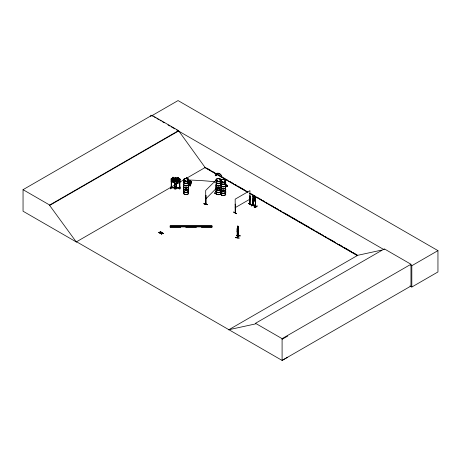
<?xml version="1.0" encoding="UTF-8"?>
<svg xmlns="http://www.w3.org/2000/svg" width="461" height="461" viewBox="0 0 461 461"><rect width="100%" height="100%" fill="white"/><g stroke="black" fill="none" stroke-linecap="round" stroke-linejoin="round"><path stroke-width="0.69" d="M190.214 185.218L190.399 182.458A0.87 0.703 12.2 0 0 190.22 181.323L190.214 181.357A0.87 0.703 12.2 0 1 190.393 182.487L190.399 182.458M237.161 231.462L237.306 232.298L238.193 229.348M238.147 229.342L238.049 230.609M238.354 235.738C238.539 234.326 236.695 239.253 237.306 237.294M238.325 227.181L238.078 235.859M239.144 238.147L235.317 237.657M235.358 237.421L239.144 237.991M214.838 181.801L214.722 181.375L214.578 182.308M171.181 179.162L171.532 179.179L171.561 187.788L171.152 187.368M173.993 182.614L171.584 182.504L171.187 181.444L171.233 178.62L172.512 178.332C171.29 176.356 175.618 177.687 172.512 177.312M171.117 186.567L170.737 188.843L171.319 186.601M175.024 178.828L173.751 178.367M174.604 187.656L175.03 187.575L174.944 187.996L171.169 187.788L171.198 187.373M174.852 189.062L175.226 186.636L174.852 188.883M176.54 178.54L176.131 178.92L177.41 178.614L177.41 177.537L178.695 177.606L178.643 178.712L179.283 179.099L179.283 181.058L178.643 181.865L177.45 181.795M175.434 186.814L175.071 189.073L175.22 186.636M175.895 189.143L176.258 186.717L175.883 188.964M176.137 187.973L176.505 188.082L176.165 187.961M176.165 187.65C178.793 187.84 180.896 188.278 179.634 187.846M178.689 177.635L177.41 177.566M178.695 178.655L179.974 179.099L179.974 181.916L179.531 182.959L176.523 182.798M179.588 179.64L179.94 179.657L179.588 179.64L179.577 188.244M179.882 188.284L179.974 179.099M179.536 188.244L179.98 188.186M179.796 189.356L180.159 186.924M189.621 185.126L189.748 184.792M189.846 184.826L189.828 185.138L189.771 184.792M177.45 180.96L178.643 181.023L178.643 179.064L177.45 179.001C177.692 182.066 177.767 184.077 174.01 182.804L173.624 178.897L174.028 178.545L177.007 178.718L177.456 179.116M174.028 178.568L173.618 178.92M237.19 231.497L237.161 228.668L237.859 225.827L237.847 226.939L238.181 226.576L237.311 228.057M207.427 204.724C196.743 201.647 214.688 206.551 203.929 203.745M186.751 178.805L188.048 178.903L187.961 179.312M189.177 182.366L189.171 182.4A0.87 0.703 12.2 0 1 189.35 181.294L189.356 181.259A0.87 0.703 12.2 0 0 189.177 182.366L189.35 185.155M189.557 183.011L189.091 185.679M189.661 182.931L189.01 185.72L190.468 185.818L191.35 181.761L189.955 181.507M189.765 183.628L189.16 185.731L189.765 183.023M189.667 183.703L189.229 185.731M189.534 185.553L189.534 184.93L189.932 184.959L189.932 185.581M189.799 185.051L189.684 185.161M189.926 184.994L189.529 184.965M191.01 181.692L190.191 185.8M190.456 185.823L191.246 181.709M185.022 180.712L184.544 180.637L184.959 180.966M185.097 180.666L184.826 180.908M187.287 179.196L187.696 179.162L187.316 179.26M216.924 180.862C217.949 181.588 217.01 179.917 216.912 181.012M216.952 180.718L217.246 180.896M217.177 181.023L217.24 180.729M217.246 180.971L217.425 180.677M220.099 179.341L219.885 179.335M221.672 181.813L221.937 181.582M222 181.824L222.058 181.473M222.19 181.49L222.254 181.709M224.761 180.026L224.761 180.159M224.916 180.067L224.593 180.17M233.779 212.089L236.579 213.535M233.796 211.945L233.646 212.21L236.447 213.771M255.578 200.558L255.279 201.474L253.129 200.235L252.853 199.025M159.95 233.012L160.232 232.321L161.413 232.171L160.232 232.5L159.95 233.191L159.731 232.886L159.95 233.191M161.748 234.228L162.03 233.358L163.211 233.381L162.03 233.537L161.523 234.102L162.07 232.724M161.413 232.344L160.272 232.35L160.278 231.514L159.731 233.064M161.523 234.102L162.07 232.551M160.272 232.35L160.497 231.641M162.295 232.678L162.07 233.387L163.211 233.381M225.7 186.256L225.677 184.924M178.021 179.825L179.127 179.052L178.315 180.216L179.162 181.507L178.061 180.424L177.26 181.421M179.502 182.896L179.928 181.905M176.984 182.936L177.416 181.922L177.416 179.127M237.548 226.605L237.749 226.172L237.548 226.956M237.427 229.123L237.346 237.87L238.337 235.715M235.312 237.692L235.369 237.392M236.389 235.323L240.221 235.848L236.43 235.248M238.199 235.686L237.438 237.403M252.928 204.972L253.014 204.989M254.685 196.939L255.596 197.832L255.619 206.931L252.824 205.352L253.239 205.139M171.285 186.572L170.743 188.826M205.687 203.814L205.681 204.177L206.015 203.774M206.009 204.05L205.877 195.452L205.796 204.217L206.027 204.01L205.687 204.125L205.698 190.445L216.146 179.997L216.146 193.92M216.267 193.747L215.95 193.908L216.117 193.39M215.99 193.487L214.521 192.975L216.088 193.718A2.438 1.406 0 0 0 218.474 194.721A2.438 1.406 0 0 0 220.831 193.678M235.45 212.705L235.139 212.867L235.45 212.4M235.329 212.924L235.519 204.252L235.173 204.344L235.519 204.252M250.064 204.102L249.764 204.557L249.943 195.816L250.041 204.43L249.666 204.505L249.839 204.223M185.097 180.885L184.769 180.516L184.579 180.85M187.713 179.196L187.448 179.271M219.811 179.266L220.018 179.173M174.039 181.231L173.117 180.136L172.426 181.11L171.993 181.052L172.846 179.888L172.045 178.649L173.1 179.663L173.993 178.73M225.688 183.841C226.484 184.383 226.628 186.699 225.7 186.964M227.308 185.259L227.29 186.33L227.308 185.259L226.069 185.017L225.677 184.4M174.16 178.868L173.376 179.923L174.195 181.104M237.352 237.841L237.524 227.596M225.677 186.428L226.069 185.996L227.308 186.307M190.128 183.317L190.526 183.184L190.128 183.069M205.877 195.452L205.992 195.487M215.973 185.357L216.267 185.218L215.973 185.357L215.973 193.891M214.624 193.026L216.128 193.603M205.698 198.973L216.146 188.526M235.502 212.803L235.421 204.194M249.712 204.459L249.943 190.629L235.173 199.158L235.243 212.942L235.519 212.78M174.61 187.875L174.696 187.546L171.538 187.379M187.696 179.029L188.048 178.903M190.018 185.783L190.387 185.766M190.272 185.8L190.376 185.351M184.544 180.816L184.867 180.562M187.316 179.133L187.604 179.093M185.034 180.931L184.769 180.643M253.175 195.988L252.847 196.219L253.827 196.398L253.827 195.349M190.468 183.322L190.272 183.057M249.81 204.54L250.041 195.867M252.956 196.772L253.204 196.916M255.544 206.903L255.434 198.184L255.711 206.874L252.928 205.283M255.682 198.328L255.336 198.242M248.629 203.56L251.568 205.059L248.779 203.468M253.014 205.301L252.887 196.196M255.308 206.534L255.59 206.914M255.452 206.712L255.434 201.031M257.042 205.917C257.29 207.496 250.473 208.942 257.059 205.946M254.288 207.709L257.18 206.153M76.595 241.777L76.296 241.956L23.05 211.213L23.05 189.673L151.923 115.267L178.528 130.624L205.133 167.527L248.03 192.295M151.923 115.267L151.923 115.665L178.055 100.579L437.95 250.628L437.95 271.95L411.817 287.036L409.95 285.953M23.05 189.673L49.655 205.03L178.528 130.624M287.733 357.206L282.092 360.421L76.561 241.76L76.255 241.933L49.655 205.427L178.528 131.022M76.255 241.933L178.424 182.948M179.663 182.228L184.014 179.721M185.875 178.643L205.433 167.355M255.797 196.426L253.763 195.314L254.674 195.839L254.703 196.87M235.173 207.686L249.943 199.158M255.596 197.832L255.29 197.21L253.158 196.046M228.587 329.88L357.765 255.296L381.564 250.121M228.887 329.701L255.492 323.916L255.492 323.299L384.365 248.894L410.97 264.251L410.97 286.016L282.092 360.421L282.092 338.656L410.97 264.251M384.365 249.51L384.065 249.689L176.672 129.95M410.584 265L411.817 265.715L437.95 250.628M171.181 187.69L175.001 187.898M175.03 187.667L171.21 187.471M175.03 187.979L175.001 182.919M176.125 187.667L176.108 188.076L179.934 188.18M282.092 339.279L287.733 336.063M186.377 177.502L186.152 178.591A0.87 0.703 12.2 0 0 185.979 178.661M172.512 178.361L171.872 178.672L171.872 180.631L172.512 181.507L173.705 181.571M176.811 178.966L177.45 178.649L177.456 177.577M174.944 178.632L174.304 178.949L174.304 180.908L174.944 181.784L176.137 181.853L176.776 181.046L176.776 179.087L176.137 178.701L176.177 177.623L174.898 177.571L174.938 178.661L174.045 178.609M187.448 179.133L187.685 179.133M187.713 179.041L188.151 179.058L186.751 178.88M191.332 181.767L190.122 185.743M186.365 177.537L186.959 177.704L187.016 178.655A0.87 0.703 12.2 0 1 187.425 179.087L187.379 179.081M189.678 180.176L189.35 181.294M253.792 196.415L253.337 196.501L253.337 198.46L253.792 199.561L254.639 200.051L255.094 199.475L255.094 197.515L254.639 196.905M160.272 232.171L161.413 232.171M158.797 232.35L159.01 232.471C161.488 232.332 158.232 231.935 159.01 232.649L159.955 232.338L158.797 232.528M163.211 233.208L162.07 233.208L162.03 233.537M160.595 233.387L161.794 233.231M160.595 233.566L161.753 233.554M248.652 203.514L251.441 205.105M176.419 187.777L176.067 187.748M252.956 205.301L252.956 198.904M255.619 206.62L253.141 205.295L255.406 206.476M237.807 226.927L237.974 228.881L237.496 230.748L237.329 230.264M170.184 226.023L211.968 226.023M170.184 226.633L211.968 226.633M170.184 226.898L211.968 226.898M176.557 178.603L179.502 178.735L179.969 179.122M176.517 187.777L179.888 187.961M174.938 177.612L176.131 177.675M176.131 178.73L176.984 178.776M237.15 228.673L237.19 237.853M240.169 235.911L236.378 235.381M176.436 187.984L176.517 187.69M176.119 188.065L176.125 183.005M174.673 187.967L174.65 182.902M171.181 187.777L171.192 178.603L171.619 178.286L174.558 178.47L174.984 178.845M189.782 180.199L190.157 180.407M222.265 181.553L221.632 181.761M203.941 203.716L207.415 204.759M255.532 206.603L255.336 206.47M225.654 184.481L225.688 184.838A2.478 1.429 0 0 1 223.297 186.653A2.478 1.429 0 0 1 220.9 184.849M151.923 115.665L153.161 116.379M154.4 117.094L155.639 117.809M156.873 118.523L158.728 119.595M159.967 120.309L161.206 121.024M162.445 121.739L164.3 122.81M168.011 124.954L169.867 126.026M171.106 126.74L174.817 128.878M206.678 168.069L211.029 170.582M212.273 171.302L214.14 172.379M215.379 173.094L216.624 173.814M217.869 174.529L219.736 175.606M223.464 177.762L225.331 178.839M226.576 179.56L227.815 180.274M229.682 181.352L230.926 182.072M232.171 182.787L233.41 183.507M235.277 184.584L236.522 185.299M237.767 186.019L244.607 189.967M246.468 191.044L247.713 191.764M251.441 193.914L253.308 194.991M257.036 197.147L258.903 198.224M260.148 198.939L261.393 199.659M262.637 200.379L264.499 201.451M265.743 202.172L266.988 202.892M268.849 203.964L270.094 204.684M271.339 205.404L273.206 206.482M274.451 207.196L275.69 207.917M276.934 208.631L278.801 209.709M280.046 210.429L281.285 211.144M283.152 212.221L284.397 212.942M285.641 213.656L289.992 216.169M291.237 216.889L298.077 220.836M299.316 221.557L303.672 224.069M304.911 224.784L309.268 227.302M310.507 228.016L312.374 229.094M313.618 229.814L314.863 230.529M316.108 231.249L317.969 232.327M319.214 233.041L320.458 233.762M322.32 234.839L323.564 235.554M324.809 236.274L326.054 236.989M327.921 238.066L329.16 238.786M330.404 239.501L334.755 242.019M339.112 244.532L342.84 246.681M344.085 247.401L351.547 251.706M352.786 252.426L357.142 254.939M249.897 193.372L357.459 255.475M204.724 167.47L215.955 173.953M217.2 174.673L220.946 176.834M222.19 177.554L247.142 191.96M249.637 193.401L357.552 255.705M253.792 196.766L254.639 197.256M253.792 198.726L254.639 199.215M160.497 231.82L160.278 231.514M255.492 323.299L282.092 338.656M253.239 205.45L253.204 199.048M252.876 205.381L252.83 205.03M189.183 185.725L189.079 185.259L190.462 185.31L190.462 184.942L189.269 185.155L189.166 184.849L189.177 185.564L190.272 185.645L190.272 185.345M177.001 179.047L178.038 179.813M171.192 181.415L171.613 182.475M190.209 180.464L190.214 181.357M237.202 231.468L237.317 232.246M411.817 265.715L411.817 287.036M254.639 195.856L254.651 201.111M254.489 195.942L254.489 196.294L253.948 195.631M253.792 195.297L253.786 200.616M253.112 196.974L253.054 205.502M251.504 205.94L254.253 204.332L251.481 205.946M238.228 235.928L238.147 226.53L238.095 235.911M235.271 204.396L235.271 212.924M201.52 226.553L201.52 227.434L211.968 227.434L211.968 225.752L170.184 225.752L170.184 227.434L180.631 227.434L180.631 226.553M196.3 226.553L196.3 227.434L185.852 227.434L185.852 226.553M176.477 183.023L176.419 188.1M173.751 177.318L173.705 178.424M150.88 115.187L150.88 116.598M49.655 205.03L49.655 205.427M188.405 180.015A251.527 123.698 -13.9 0 1 214.826 181.749M188.405 186.025A2.426 1.4 0 0 1 186.06 187.788A2.426 1.4 0 0 1 183.714 186.025M188.422 181.83A2.443 1.412 0 0 1 186.06 183.605A2.443 1.412 0 0 1 183.703 181.83M188.416 181.438A2.438 1.406 0 0 1 186.06 183.207A2.438 1.406 0 0 1 183.709 181.438M188.422 184.181A2.443 1.412 0 0 1 186.06 185.962A2.443 1.412 0 0 1 183.703 184.181M188.209 183.697A2.478 1.429 0 0 1 186.388 185.829A2.478 1.429 0 0 1 183.668 184.043M188.209 183.576A2.478 1.429 0 0 1 186.388 185.708A2.478 1.429 0 0 1 183.668 183.922M188.422 183.789A2.443 1.412 0 0 1 186.06 185.564A2.443 1.412 0 0 1 183.703 183.789M188.209 181.346A2.478 1.429 0 0 1 186.388 183.478A2.478 1.429 0 0 1 183.668 181.686M188.209 181.219A2.478 1.429 0 0 1 186.388 183.357A2.478 1.429 0 0 1 183.668 181.565M188.422 186.158A2.443 1.412 0 0 1 186.06 187.932A2.432 1.406 0 0 1 183.714 186.175M183.703 186.158A2.443 1.412 0 0 0 186.06 187.932A2.432 1.406 0 0 0 188.411 186.175M188.405 186.371A2.426 1.4 0 0 1 186.06 188.14A2.426 1.4 0 0 1 183.714 186.371M183.714 192.733A2.426 1.4 0 0 0 186.06 194.496A2.426 1.4 0 0 0 188.405 192.733A2.449 1.412 0 0 1 186.06 194.559A2.449 1.412 0 0 1 183.697 192.779M188.422 188.537A2.443 1.412 0 0 1 186.06 190.312A2.443 1.412 0 0 1 183.703 188.537M188.416 188.146A2.438 1.406 0 0 1 186.06 189.915A2.438 1.406 0 0 1 183.709 188.146M188.422 190.889A2.443 1.412 0 0 1 186.06 192.669A2.443 1.412 0 0 1 183.703 190.889M188.209 190.405A2.478 1.429 0 0 1 186.388 192.537A2.478 1.429 0 0 1 183.668 190.75M188.209 190.284A2.478 1.429 0 0 1 186.388 192.416A2.478 1.429 0 0 1 183.668 190.629M188.422 190.497A2.443 1.412 0 0 1 186.06 192.272A2.443 1.412 0 0 1 183.703 190.497M188.209 188.053A2.478 1.429 0 0 1 186.388 190.186A2.478 1.429 0 0 1 183.668 188.393M188.209 187.927A2.478 1.429 0 0 1 186.388 190.065A2.478 1.429 0 0 1 183.668 188.272M188.422 192.865A2.443 1.412 0 0 1 186.06 194.64A2.443 1.412 0 0 1 183.703 192.865M225.648 186.953A2.438 1.406 0 0 1 223.297 188.722A2.438 1.406 0 0 1 220.94 186.953M225.654 182.758A2.443 1.412 0 0 1 223.297 184.538A2.443 1.412 0 0 1 220.934 182.758M225.648 182.366A2.438 1.406 0 0 1 223.297 184.141A2.438 1.406 0 0 1 220.94 182.366M225.648 185.115A2.438 1.406 0 0 1 223.297 186.884A2.438 1.406 0 0 1 220.94 185.115M225.688 184.97A2.478 1.429 0 0 1 223.297 186.774A2.478 1.429 0 0 1 220.9 184.97M225.654 184.717A2.443 1.412 0 0 1 223.297 186.498A2.443 1.412 0 0 1 220.934 184.717M225.688 182.619A2.478 1.429 0 0 1 223.297 184.417A2.478 1.429 0 0 1 220.9 182.619M225.688 182.498A2.478 1.429 0 0 1 223.297 184.296A2.478 1.429 0 0 1 220.9 182.498M225.648 187.08A2.438 1.406 0 0 1 223.297 188.854A2.449 1.412 0 0 1 220.928 187.103M220.94 187.08A2.438 1.406 0 0 0 223.297 188.854A2.449 1.412 0 0 0 225.66 187.103M225.642 187.304A2.426 1.4 0 0 1 223.297 189.068A2.426 1.4 0 0 1 220.952 187.304M225.642 193.66A2.426 1.4 0 0 1 223.297 195.424A2.426 1.4 0 0 1 220.952 193.66M225.642 193.655A2.432 1.406 0 0 1 223.297 195.424A2.432 1.406 0 0 1 220.946 193.655M225.654 189.465A2.443 1.412 0 0 1 223.297 191.246A2.443 1.412 0 0 1 220.934 189.465M225.648 189.073A2.438 1.406 0 0 1 223.297 190.848A2.438 1.406 0 0 1 220.94 189.073M225.648 191.822A2.438 1.406 0 0 1 223.297 193.591A2.438 1.406 0 0 1 220.94 191.822M225.688 191.678A2.478 1.429 0 0 1 223.297 193.482A2.478 1.429 0 0 1 220.9 191.678M225.688 191.557A2.478 1.429 0 0 1 223.297 193.361A2.478 1.429 0 0 1 220.9 191.557M225.654 191.424A2.443 1.412 0 0 1 223.297 193.205A2.443 1.412 0 0 1 220.934 191.424M225.688 189.327A2.478 1.429 0 0 1 223.297 191.125A2.478 1.429 0 0 1 220.9 189.327M225.688 189.206A2.478 1.429 0 0 1 223.297 191.004A2.478 1.429 0 0 1 220.9 189.206M225.648 193.799A2.438 1.406 0 0 1 223.297 195.568A2.438 1.406 0 0 1 220.94 193.799M220.831 184.994A2.438 1.406 0 0 1 218.474 186.037A2.438 1.406 0 0 1 216.117 184.994M220.831 186.832A2.438 1.406 0 0 1 218.474 187.875A2.438 1.406 0 0 1 216.117 186.832M220.831 186.976A2.438 1.406 0 0 1 218.474 188.019A2.438 1.406 0 0 1 216.117 186.976M220.831 182.245A2.438 1.406 0 0 1 218.474 183.288A2.438 1.406 0 0 1 216.117 182.245M220.617 185.207A2.478 1.429 0 0 1 218.151 185.91A2.478 1.429 0 0 1 216.082 184.861M220.865 184.74A2.478 1.429 0 0 1 218.474 185.8A2.478 1.429 0 0 1 216.082 184.74M220.831 184.602A2.443 1.412 0 0 1 218.474 185.645A2.443 1.412 0 0 1 216.111 184.602M220.831 182.642A2.443 1.412 0 0 1 218.474 183.685A2.443 1.412 0 0 1 216.111 182.642M220.617 182.856A2.478 1.429 0 0 1 218.151 183.559A2.478 1.429 0 0 1 216.082 182.51M220.865 182.389A2.478 1.429 0 0 1 218.474 183.449A2.478 1.429 0 0 1 216.082 182.389M220.831 191.701A2.438 1.406 0 0 1 218.474 192.744A2.438 1.406 0 0 1 216.117 191.701M220.831 193.539A2.438 1.406 0 0 1 218.474 194.582A2.438 1.406 0 0 1 216.117 193.539M220.831 188.952A2.438 1.406 0 0 1 218.474 189.995A2.438 1.406 0 0 1 216.117 188.952M220.865 191.569A2.478 1.429 0 0 1 218.474 192.629A2.478 1.429 0 0 1 216.082 191.569M220.865 191.448A2.478 1.429 0 0 1 218.474 192.508A2.478 1.429 0 0 1 216.082 191.448M220.831 191.309A2.443 1.412 0 0 1 218.474 192.352A2.443 1.412 0 0 1 216.111 191.309M220.831 189.35A2.443 1.412 0 0 1 218.474 190.393A2.443 1.412 0 0 1 216.111 189.35M220.865 189.217A2.478 1.429 0 0 1 218.474 190.278A2.478 1.429 0 0 1 216.082 189.217M220.865 189.096A2.478 1.429 0 0 1 218.474 190.157A2.478 1.429 0 0 1 216.082 189.096M220.583 187.518A2.438 1.406 0 0 1 218.157 188.209A2.438 1.406 0 0 1 216.117 187.178M220.594 187.402A2.449 1.412 0 0 1 218.151 188.094A2.449 1.412 0 0 1 216.111 187.062M237.427 228.218L237.415 230.69L237.703 229.054C238.204 231.578 237.991 223.839 237.709 228.575L237.444 228.166M176.655 181.525L175.537 180.476L174.431 181.432L175.266 180.234L174.465 178.989L175.52 180.009L176.603 179.11L175.797 180.268L176.655 181.525M237.807 227.279L237.496 229.906L237.807 227.279M216.589 175.439L215.857 175.889L215.131 175.094L215.633 175.215A3.29 2.484 35.7 0 1 218.67 173.25A3.29 2.484 35.7 0 1 221.712 176.667L222.214 176.788L221.436 177.22L220.658 176.413L221.159 176.534A2.749 2.075 35.7 0 0 218.623 173.682A2.749 2.075 35.7 0 0 216.082 175.318L216.589 175.439M173.492 177.537L172.725 177.497L172.725 177.848L173.492 177.888L173.492 177.537M178.43 177.831L177.664 177.785L177.664 178.136L178.43 178.177L178.43 177.831M173.705 178.776L172.512 178.707L172.512 180.666L173.705 180.729L173.705 178.776M175.923 177.813L175.157 177.773L175.157 178.119L175.923 178.165L175.923 177.813M176.137 179.052L174.944 178.983L174.944 180.943L176.137 181.012L176.137 179.052M227.054 185.437L226.662 185.339L226.662 185.967L227.054 186.065L227.054 185.437M184.844 181.046A2.432 1.406 0 0 0 188.497 179.83A2.432 1.406 0 0 0 184.844 178.614A2.432 1.406 0 0 0 184.844 181.046M184.849 181.242A2.426 1.4 0 0 0 188.491 180.026A2.426 1.4 0 0 0 184.849 178.816A2.426 1.4 0 0 0 184.849 181.242M184.838 181.133A2.449 1.412 0 0 0 188.509 179.911A2.449 1.412 0 0 0 184.838 178.689A2.449 1.412 0 0 0 184.838 181.133M222.069 181.986A2.449 1.412 0 0 0 225.74 180.764A2.449 1.412 0 0 0 222.069 179.542A2.449 1.412 0 0 0 222.069 181.986M222.081 182.17A2.426 1.4 0 0 0 225.723 180.96A2.426 1.4 0 0 0 222.081 179.744A2.426 1.4 0 0 0 222.081 182.17M222.069 182.06A2.449 1.412 0 0 0 225.74 180.839A2.449 1.412 0 0 0 222.069 179.611A2.449 1.412 0 0 0 222.069 182.06M216.751 180.902A2.438 1.406 0 0 0 220.831 180.268A2.438 1.406 0 0 0 217.84 178.545A2.438 1.406 0 0 0 216.751 180.902M217.258 181.323A2.426 1.4 0 0 0 220.9 180.107A2.426 1.4 0 0 0 217.258 178.897A2.426 1.4 0 0 0 217.258 181.323M217.252 181.213A2.449 1.412 0 0 0 220.923 179.992A2.449 1.412 0 0 0 217.252 178.77A2.449 1.412 0 0 0 217.252 181.213"/></g></svg>
